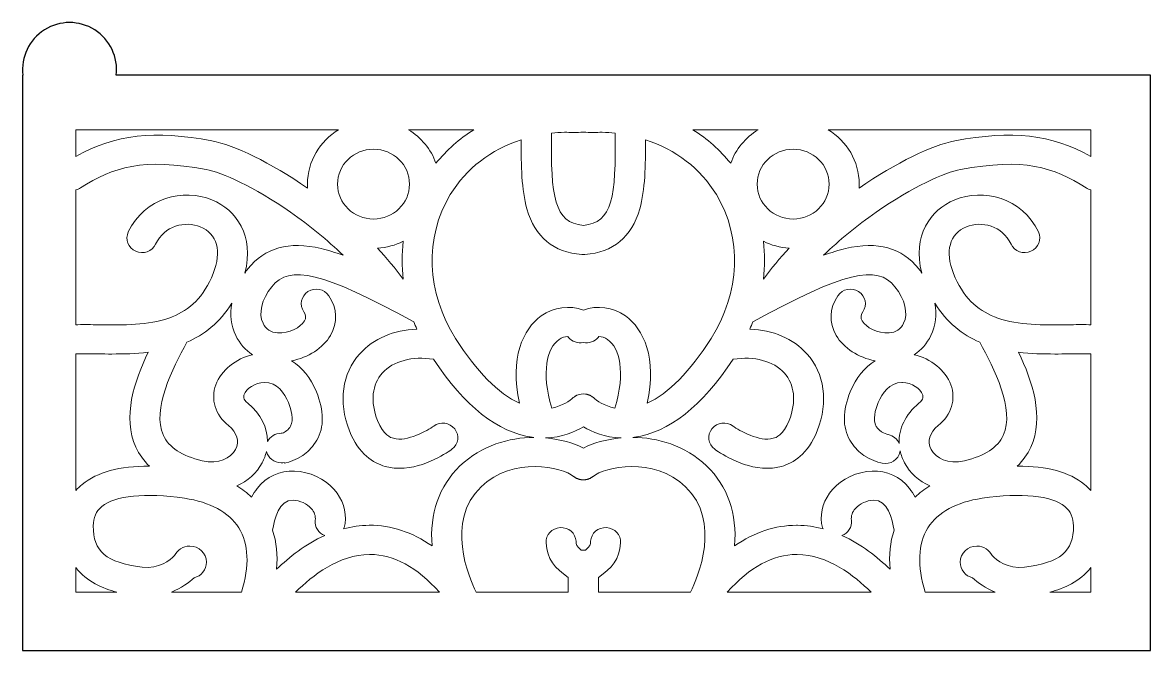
# Model space of a CAD drawing. Header units: millimetres. Extents: x 6889 to 10209, y 7111 to 8493.
# Drawn here: x 8997.3 to 9297.3, y 7816.5 to 7983.5 of the extents above; entities that cross this region are included whole.
import ezdxf

# ---------------------------------------------------------------- set-up
doc = ezdxf.new("R2010")
doc.units = ezdxf.units.MM
doc.layers.add('Layer 1', color=7, linetype='Continuous')

msp = doc.modelspace()

# ---------------------------------------------------------------- linework, layer by layer
at = {"color": 3}
msp.add_lwpolyline([(9297.34, 7816.49), (9297.34, 7969.49), (9022.25, 7969.49, 1.128152), (8997.43, 7969.49), (8997.34, 7969.49), (8997.34, 7816.49)], format="xyb", close=True, dxfattribs=at)
at = {"layer": 'Layer 1', "lineweight": 0}
for points, knots in [([(9011.5, 7954.99), (9011.5, 7954.99), (9081.4, 7954.99), (9081.4, 7954.99), (9076.43, 7951.98), (9073.11, 7946.62), (9073.11, 7940.52), (9073.11, 7940.15), (9073.12, 7939.79), (9073.15, 7939.42), (9063.32, 7946.27), (9053.67, 7950.92), (9047.68, 7952.03), (9032.3, 7954.9), (9022.09, 7953.8), (9011.5, 7947.88), (9011.5, 7947.88), (9011.5, 7954.99), (9011.5, 7954.99)], [0, 0, 0, 0, 1, 1, 1, 2, 2, 2, 3, 3, 3, 4, 4, 4, 5, 5, 5, 6, 6, 6, 6]), ([(9117.33, 7954.99), (9113.51, 7952.58), (9110.14, 7949.59), (9107.3, 7946.06), (9105.98, 7949.79), (9103.36, 7952.94), (9099.96, 7954.99), (9099.96, 7954.99), (9117.33, 7954.99), (9117.33, 7954.99)], [0, 0, 0, 0, 1, 1, 1, 2, 2, 2, 3, 3, 3, 3]), ([(9138.02, 7954.04), (9139.15, 7954.17), (9140.31, 7954.27), (9141.48, 7954.32), (9142.27, 7954.29), (9143.08, 7954.27), (9143.89, 7954.27), (9144.75, 7954.27), (9145.62, 7954.29), (9146.5, 7954.33), (9147.37, 7954.29), (9148.24, 7954.27), (9149.1, 7954.27), (9149.91, 7954.27), (9150.71, 7954.29), (9151.51, 7954.32), (9152.69, 7954.27), (9153.84, 7954.17), (9154.97, 7954.04), (9155.17, 7937.26), (9154.28, 7930.22), (9146.5, 7929.54), (9138.72, 7930.22), (9137.83, 7937.26), (9138.02, 7954.04)], [0, 0, 0, 0, 1, 1, 1, 2, 2, 2, 3, 3, 3, 4, 4, 4, 5, 5, 5, 6, 6, 6, 7, 7, 7, 8, 8, 8, 8]), ([(9193.03, 7954.99), (9189.64, 7952.94), (9187.01, 7949.79), (9185.69, 7946.06), (9182.85, 7949.59), (9179.48, 7952.58), (9175.65, 7954.99), (9175.65, 7954.99), (9193.03, 7954.99), (9193.03, 7954.99)], [0, 0, 0, 0, 1, 1, 1, 2, 2, 2, 3, 3, 3, 3]), ([(9281.5, 7947.88), (9270.9, 7953.8), (9260.69, 7954.9), (9245.31, 7952.03), (9239.32, 7950.92), (9229.67, 7946.27), (9219.84, 7939.42), (9219.87, 7939.79), (9219.88, 7940.15), (9219.88, 7940.52), (9219.88, 7946.62), (9216.57, 7951.98), (9211.59, 7954.99), (9211.59, 7954.99), (9281.5, 7954.99), (9281.5, 7954.99), (9281.5, 7954.99), (9281.5, 7947.88), (9281.5, 7947.88)], [0, 0, 0, 0, 1, 1, 1, 2, 2, 2, 3, 3, 3, 4, 4, 4, 5, 5, 5, 6, 6, 6, 6]), ([(9131.49, 7933.94), (9133.64, 7926.41), (9138.55, 7922.33), (9146.1, 7921.79), (9146.1, 7921.78), (9146.11, 7921.78), (9146.12, 7921.78), (9146.16, 7921.78), (9146.19, 7921.78), (9146.22, 7921.78), (9146.31, 7921.77), (9146.39, 7921.77), (9146.47, 7921.77), (9146.47, 7921.77), (9146.49, 7921.77), (9146.49, 7921.77), (9146.49, 7921.77), (9146.49, 7921.77), (9146.5, 7921.77), (9146.5, 7921.77), (9146.5, 7921.77), (9146.5, 7921.77), (9146.5, 7921.77), (9146.52, 7921.77), (9146.52, 7921.77), (9146.6, 7921.77), (9146.68, 7921.77), (9146.77, 7921.78), (9146.8, 7921.78), (9146.84, 7921.78), (9146.87, 7921.78), (9146.88, 7921.78), (9146.89, 7921.78), (9146.9, 7921.79), (9154.45, 7922.33), (9159.36, 7926.41), (9161.5, 7933.94), (9162.95, 7939.03), (9163.07, 7945.43), (9163, 7952.3), (9171.08, 7949.69), (9177.64, 7944.71), (9181.88, 7937.73), (9188.79, 7926.35), (9188.25, 7911.68), (9180.48, 7899.46), (9174.87, 7890.65), (9169.07, 7884.79), (9163.47, 7882.23), (9166.17, 7894.25), (9162.55, 7902), (9157.67, 7905.44), (9154.28, 7907.84), (9150.17, 7908.36), (9146.5, 7907.03), (9142.82, 7908.36), (9138.72, 7907.84), (9135.32, 7905.44), (9130.44, 7902), (9126.82, 7894.25), (9129.52, 7882.23), (9123.92, 7884.79), (9118.12, 7890.65), (9112.51, 7899.46), (9104.74, 7911.68), (9104.21, 7926.35), (9111.11, 7937.73), (9115.35, 7944.71), (9121.91, 7949.7), (9129.99, 7952.3), (9129.92, 7945.43), (9130.04, 7939.04), (9131.49, 7933.94)], [0, 0, 0, 0, 1, 1, 1, 2, 2, 2, 3, 3, 3, 4, 4, 4, 5, 5, 5, 6, 6, 6, 7, 7, 7, 8, 8, 8, 9, 9, 9, 10, 10, 10, 11, 11, 11, 12, 12, 12, 13, 13, 13, 14, 14, 14, 15, 15, 15, 16, 16, 16, 17, 17, 17, 18, 18, 18, 19, 19, 19, 20, 20, 20, 21, 21, 21, 22, 22, 22, 23, 23, 23, 24, 24, 24, 24]), ([(9011.5, 7938.99), (9011.93, 7939.08), (9012.36, 7939.26), (9012.76, 7939.52), (9021.48, 7945.11), (9029.38, 7947.54), (9046.17, 7944.41), (9050.33, 7943.64), (9058.89, 7939.82), (9068.63, 7933.03), (9073.74, 7929.47), (9078.45, 7925.6), (9082.58, 7921.59), (9080.52, 7922.34), (9078.56, 7922.95), (9076.73, 7923.38), (9068.16, 7925.4), (9061.8, 7923.62), (9057.28, 7917.95), (9056.99, 7917.59), (9056.72, 7917.23), (9056.46, 7916.87), (9059.08, 7926.75), (9054.2, 7933.68), (9047.69, 7936.32), (9040.18, 7939.37), (9029.81, 7937.01), (9025.47, 7927.79), (9024.55, 7925.84), (9025.43, 7923.54), (9027.44, 7922.65), (9029.45, 7921.76), (9031.83, 7922.61), (9032.74, 7924.56), (9035.07, 7929.51), (9040.6, 7930.78), (9044.6, 7929.16), (9049.09, 7927.34), (9050.38, 7922.69), (9048.03, 7916.74), (9045.57, 7910.48), (9041.76, 7907.06), (9037.14, 7905.21), (9036.83, 7905.14), (9036.54, 7905.03), (9036.26, 7904.89), (9030.78, 7902.96), (9024.27, 7903.04), (9017.56, 7903.11), (9015.65, 7903.14), (9013.85, 7903.16), (9012.06, 7903.13), (9011.87, 7903.13), (9011.68, 7903.11), (9011.5, 7903.08), (9011.5, 7903.08), (9011.5, 7938.99), (9011.5, 7938.99)], [0, 0, 0, 0, 1, 1, 1, 2, 2, 2, 3, 3, 3, 4, 4, 4, 5, 5, 5, 6, 6, 6, 7, 7, 7, 8, 8, 8, 9, 9, 9, 10, 10, 10, 11, 11, 11, 12, 12, 12, 13, 13, 13, 14, 14, 14, 15, 15, 15, 16, 16, 16, 17, 17, 17, 18, 18, 18, 19, 19, 19, 19]), ([(9090.68, 7949.81), (9095.97, 7949.81), (9100.26, 7945.65), (9100.26, 7940.52), (9100.26, 7935.4), (9095.97, 7931.23), (9090.68, 7931.23), (9085.4, 7931.23), (9081.11, 7935.4), (9081.11, 7940.52), (9081.11, 7945.65), (9085.4, 7949.81), (9090.68, 7949.81)], [0, 0, 0, 0, 1, 1, 1, 2, 2, 2, 3, 3, 3, 4, 4, 4, 4]), ([(9202.31, 7949.81), (9207.59, 7949.81), (9211.88, 7945.65), (9211.88, 7940.52), (9211.88, 7935.4), (9207.59, 7931.23), (9202.31, 7931.23), (9197.03, 7931.23), (9192.73, 7935.4), (9192.73, 7940.52), (9192.73, 7945.65), (9197.03, 7949.81), (9202.31, 7949.81)], [0, 0, 0, 0, 1, 1, 1, 2, 2, 2, 3, 3, 3, 4, 4, 4, 4]), ([(9281.5, 7903.08), (9281.31, 7903.11), (9281.12, 7903.13), (9280.93, 7903.13), (9279.15, 7903.16), (9277.34, 7903.14), (9275.43, 7903.11), (9268.72, 7903.04), (9262.21, 7902.96), (9256.73, 7904.89), (9256.45, 7905.03), (9256.16, 7905.14), (9255.86, 7905.21), (9251.23, 7907.06), (9247.42, 7910.48), (9244.96, 7916.74), (9242.62, 7922.69), (9243.9, 7927.34), (9248.39, 7929.16), (9252.39, 7930.78), (9257.92, 7929.51), (9260.25, 7924.56), (9261.16, 7922.61), (9263.54, 7921.76), (9265.55, 7922.65), (9267.56, 7923.54), (9268.44, 7925.84), (9267.53, 7927.79), (9263.18, 7937.01), (9252.81, 7939.37), (9245.3, 7936.32), (9238.79, 7933.68), (9233.91, 7926.75), (9236.53, 7916.87), (9236.27, 7917.23), (9236, 7917.59), (9235.72, 7917.95), (9231.2, 7923.62), (9224.84, 7925.4), (9216.26, 7923.38), (9214.43, 7922.95), (9212.47, 7922.34), (9210.41, 7921.59), (9214.54, 7925.6), (9219.25, 7929.47), (9224.36, 7933.03), (9234.1, 7939.82), (9242.66, 7943.64), (9246.82, 7944.41), (9263.61, 7947.54), (9271.51, 7945.11), (9280.23, 7939.52), (9280.63, 7939.26), (9281.06, 7939.08), (9281.5, 7938.99), (9281.5, 7938.99), (9281.5, 7903.08), (9281.5, 7903.08)], [0, 0, 0, 0, 1, 1, 1, 2, 2, 2, 3, 3, 3, 4, 4, 4, 5, 5, 5, 6, 6, 6, 7, 7, 7, 8, 8, 8, 9, 9, 9, 10, 10, 10, 11, 11, 11, 12, 12, 12, 13, 13, 13, 14, 14, 14, 15, 15, 15, 16, 16, 16, 17, 17, 17, 18, 18, 18, 19, 19, 19, 19]), ([(9098.58, 7915.24), (9096.53, 7918.08), (9094.22, 7920.85), (9091.73, 7923.51), (9094.19, 7923.64), (9096.51, 7924.28), (9098.59, 7925.3), (9098.2, 7921.98), (9098.19, 7918.61), (9098.58, 7915.24)], [0, 0, 0, 0, 1, 1, 1, 2, 2, 2, 3, 3, 3, 3]), ([(9194.4, 7925.3), (9196.48, 7924.28), (9198.8, 7923.64), (9201.26, 7923.51), (9198.77, 7920.85), (9196.46, 7918.08), (9194.42, 7915.24), (9194.8, 7918.61), (9194.8, 7921.98), (9194.4, 7925.3)], [0, 0, 0, 0, 1, 1, 1, 2, 2, 2, 3, 3, 3, 3]), ([(9106.26, 7844.27), (9100.95, 7847.97), (9095.36, 7849.82), (9089.56, 7849.78), (9087.17, 7849.76), (9084.87, 7849.42), (9082.69, 7848.84), (9082.93, 7849.27), (9083.09, 7849.74), (9083.15, 7850.25), (9083.52, 7853.51), (9082.48, 7856.72), (9080.21, 7859.29), (9077.65, 7862.19), (9073.71, 7864.03), (9069.67, 7864.2), (9065.75, 7864.37), (9062.24, 7862.73), (9059.77, 7859.6), (9059.22, 7858.89), (9058.72, 7858.11), (9058.27, 7857.27), (9057.09, 7858.38), (9055.78, 7859.38), (9054.33, 7860.26), (9057.21, 7861.54), (9059.6, 7863.64), (9061.07, 7866.41), (9061.59, 7867.39), (9061.97, 7868.4), (9062.2, 7869.42), (9062.62, 7867.69), (9064.23, 7866.39), (9066.15, 7866.39), (9066.42, 7866.39), (9066.68, 7866.42), (9066.94, 7866.47), (9066.94, 7866.47), (9066.97, 7866.28), (9066.97, 7866.28), (9067.57, 7866.39), (9072.9, 7867.54), (9075.61, 7872.38), (9077.6, 7875.93), (9077.55, 7880.27), (9075.49, 7885.28), (9073.96, 7888.99), (9071.69, 7891.79), (9068.9, 7893.52), (9073.3, 7894.38), (9077.25, 7896.88), (9079.24, 7900.27), (9081.23, 7903.68), (9081.07, 7907.53), (9078.8, 7910.84), (9077.58, 7912.63), (9075.1, 7913.11), (9073.26, 7911.93), (9071.42, 7910.74), (9070.92, 7908.33), (9072.14, 7906.55), (9072.74, 7905.68), (9072.78, 7904.95), (9072.29, 7904.11), (9071.31, 7902.43), (9068.35, 7900.79), (9065.12, 7900.95), (9063.41, 7901.03), (9062.06, 7901.94), (9061.31, 7903.5), (9060.04, 7906.18), (9060.9, 7909.8), (9063.61, 7913.2), (9068.42, 7919.25), (9076.97, 7917.18), (9101.39, 7903.89), (9101.65, 7903.24), (9101.92, 7902.59), (9102.21, 7901.94), (9096.08, 7901.7), (9090.68, 7899.44), (9087.03, 7895.39), (9082.29, 7890.14), (9081.29, 7882.68), (9084.27, 7874.92), (9086.7, 7868.6), (9090.77, 7866.28), (9093.76, 7865.44), (9095.04, 7865.09), (9096.33, 7864.93), (9097.6, 7864.93), (9104.48, 7864.93), (9110.74, 7869.4), (9111.54, 7870), (9113.29, 7871.3), (9113.63, 7873.72), (9112.29, 7875.43), (9110.96, 7877.13), (9108.45, 7877.46), (9106.69, 7876.17), (9105.08, 7874.99), (9099.66, 7871.86), (9095.96, 7872.91), (9095.3, 7873.09), (9093.3, 7873.66), (9091.77, 7877.63), (9089.81, 7882.71), (9090.27, 7887.2), (9093.05, 7890.28), (9095.96, 7893.49), (9100.96, 7894.81), (9106.65, 7893.93), (9114.92, 7881.42), (9123.75, 7874.45), (9132.91, 7873.19), (9133.06, 7873.17), (9133.2, 7873.16), (9133.35, 7873.14), (9126.76, 7873.11), (9119.48, 7871.1), (9113.69, 7865.55), (9108.1, 7860.19), (9105.55, 7852.86), (9106.26, 7844.27)], [0, 0, 0, 0, 1, 1, 1, 2, 2, 2, 3, 3, 3, 4, 4, 4, 5, 5, 5, 6, 6, 6, 7, 7, 7, 8, 8, 8, 9, 9, 9, 10, 10, 10, 11, 11, 11, 12, 12, 12, 13, 13, 13, 14, 14, 14, 15, 15, 15, 16, 16, 16, 17, 17, 17, 18, 18, 18, 19, 19, 19, 20, 20, 20, 21, 21, 21, 22, 22, 22, 23, 23, 23, 24, 24, 24, 25, 25, 25, 26, 26, 26, 27, 27, 27, 28, 28, 28, 29, 29, 29, 30, 30, 30, 31, 31, 31, 32, 32, 32, 33, 33, 33, 34, 34, 34, 35, 35, 35, 36, 36, 36, 37, 37, 37, 38, 38, 38, 39, 39, 39, 40, 40, 40, 41, 41, 41, 41]), ([(9233.22, 7859.6), (9230.75, 7862.73), (9227.24, 7864.37), (9223.32, 7864.2), (9219.28, 7864.03), (9215.34, 7862.19), (9212.78, 7859.3), (9210.52, 7856.72), (9209.47, 7853.51), (9209.85, 7850.25), (9209.91, 7849.74), (9210.06, 7849.27), (9210.3, 7848.84), (9208.12, 7849.42), (9205.82, 7849.76), (9203.44, 7849.78), (9203.44, 7849.78), (9203.23, 7849.78), (9203.23, 7849.78), (9197.5, 7849.78), (9191.98, 7847.93), (9186.73, 7844.27), (9187.44, 7852.86), (9184.89, 7860.19), (9179.3, 7865.55), (9173.51, 7871.1), (9166.23, 7873.11), (9159.64, 7873.14), (9159.79, 7873.16), (9159.93, 7873.17), (9160.08, 7873.19), (9169.24, 7874.45), (9178.07, 7881.42), (9186.34, 7893.93), (9192.03, 7894.81), (9197.04, 7893.49), (9199.94, 7890.28), (9202.72, 7887.2), (9203.18, 7882.71), (9201.23, 7877.63), (9199.7, 7873.66), (9197.69, 7873.09), (9197.03, 7872.91), (9193.34, 7871.86), (9187.91, 7874.99), (9186.31, 7876.17), (9184.56, 7877.47), (9182.05, 7877.14), (9180.7, 7875.44), (9179.36, 7873.74), (9179.7, 7871.3), (9181.45, 7870), (9182.26, 7869.4), (9188.51, 7864.93), (9195.39, 7864.93), (9196.66, 7864.93), (9197.95, 7865.09), (9199.23, 7865.44), (9202.22, 7866.28), (9206.29, 7868.6), (9208.72, 7874.92), (9211.7, 7882.68), (9210.7, 7890.14), (9205.96, 7895.39), (9202.31, 7899.44), (9196.92, 7901.7), (9190.79, 7901.94), (9191.07, 7902.59), (9191.35, 7903.24), (9191.6, 7903.89), (9216.02, 7917.18), (9224.57, 7919.25), (9229.39, 7913.2), (9232.09, 7909.8), (9232.95, 7906.18), (9231.68, 7903.5), (9230.93, 7901.94), (9229.58, 7901.03), (9227.87, 7900.95), (9224.63, 7900.79), (9221.69, 7902.43), (9220.7, 7904.11), (9220.21, 7904.95), (9220.26, 7905.68), (9220.85, 7906.55), (9222.07, 7908.33), (9221.57, 7910.74), (9219.73, 7911.93), (9217.89, 7913.11), (9215.41, 7912.63), (9214.19, 7910.84), (9211.92, 7907.53), (9211.76, 7903.68), (9213.75, 7900.27), (9215.74, 7896.88), (9219.69, 7894.38), (9224.09, 7893.52), (9221.3, 7891.79), (9219.03, 7888.99), (9217.5, 7885.29), (9215.44, 7880.27), (9215.4, 7875.93), (9217.38, 7872.38), (9220.09, 7867.54), (9225.42, 7866.39), (9226.02, 7866.28), (9228.18, 7865.86), (9230.29, 7867.23), (9230.72, 7869.33), (9230.73, 7869.41), (9230.75, 7869.48), (9230.76, 7869.56), (9230.99, 7868.5), (9231.38, 7867.44), (9231.92, 7866.41), (9233.39, 7863.64), (9235.78, 7861.54), (9238.66, 7860.26), (9237.21, 7859.38), (9235.9, 7858.38), (9234.72, 7857.27), (9234.28, 7858.11), (9233.77, 7858.89), (9233.22, 7859.6)], [0, 0, 0, 0, 1, 1, 1, 2, 2, 2, 3, 3, 3, 4, 4, 4, 5, 5, 5, 6, 6, 6, 7, 7, 7, 8, 8, 8, 9, 9, 9, 10, 10, 10, 11, 11, 11, 12, 12, 12, 13, 13, 13, 14, 14, 14, 15, 15, 15, 16, 16, 16, 17, 17, 17, 18, 18, 18, 19, 19, 19, 20, 20, 20, 21, 21, 21, 22, 22, 22, 23, 23, 23, 24, 24, 24, 25, 25, 25, 26, 26, 26, 27, 27, 27, 28, 28, 28, 29, 29, 29, 30, 30, 30, 31, 31, 31, 32, 32, 32, 33, 33, 33, 34, 34, 34, 35, 35, 35, 36, 36, 36, 37, 37, 37, 38, 38, 38, 39, 39, 39, 40, 40, 40, 41, 41, 41, 41]), ([(9052.1, 7876.29), (9054.41, 7874.4), (9055.09, 7872.09), (9053.96, 7869.96), (9052.74, 7867.67), (9049.54, 7865.84), (9045.12, 7866.92), (9039.65, 7868.27), (9036.27, 7870.48), (9034.79, 7873.69), (9031.62, 7880.6), (9037.31, 7891.54), (9041.02, 7898.44), (9045.62, 7900.42), (9049.8, 7903.63), (9052.97, 7908.83), (9052.45, 7905.83), (9052.79, 7902.89), (9054.05, 7900.25), (9055.07, 7898.1), (9056.62, 7896.36), (9058.52, 7895.15), (9054.06, 7894.12), (9050.18, 7891.05), (9048.75, 7887.15), (9047.32, 7883.24), (9048.57, 7879.19), (9052.1, 7876.29)], [0, 0, 0, 0, 1, 1, 1, 2, 2, 2, 3, 3, 3, 4, 4, 4, 5, 5, 5, 6, 6, 6, 7, 7, 7, 8, 8, 8, 9, 9, 9, 9]), ([(9240.02, 7908.83), (9243.19, 7903.63), (9247.37, 7900.42), (9251.97, 7898.44), (9255.69, 7891.54), (9261.38, 7880.6), (9258.2, 7873.69), (9256.72, 7870.48), (9253.34, 7868.27), (9247.87, 7866.92), (9243.45, 7865.84), (9240.25, 7867.67), (9239.03, 7869.96), (9237.91, 7872.09), (9238.58, 7874.4), (9240.89, 7876.29), (9244.42, 7879.19), (9245.67, 7883.24), (9244.24, 7887.15), (9242.81, 7891.05), (9238.94, 7894.12), (9234.47, 7895.15), (9236.37, 7896.36), (9237.92, 7898.1), (9238.95, 7900.25), (9240.2, 7902.89), (9240.54, 7905.83), (9240.02, 7908.83)], [0, 0, 0, 0, 1, 1, 1, 2, 2, 2, 3, 3, 3, 4, 4, 4, 5, 5, 5, 6, 6, 6, 7, 7, 7, 8, 8, 8, 9, 9, 9, 9]), ([(9140.03, 7899.17), (9140.78, 7899.7), (9141.58, 7899.97), (9142.38, 7899.99), (9142.42, 7899.93), (9142.46, 7899.87), (9142.5, 7899.81), (9143.48, 7898.59), (9145.04, 7898.09), (9146.5, 7898.39), (9147.95, 7898.1), (9149.51, 7898.59), (9150.49, 7899.81), (9150.53, 7899.87), (9150.57, 7899.93), (9150.61, 7899.99), (9151.41, 7899.97), (9152.21, 7899.7), (9152.96, 7899.17), (9156.14, 7896.92), (9157.79, 7890.51), (9154.88, 7880.97), (9152.01, 7881.51), (9150.05, 7882.95), (9149.19, 7883.72), (9149.18, 7883.72), (9149.18, 7883.72), (9149.18, 7883.72), (9149.1, 7883.79), (9149.03, 7883.84), (9148.95, 7883.9), (9148.92, 7883.92), (9148.9, 7883.95), (9148.86, 7883.97), (9148.78, 7884.03), (9148.69, 7884.09), (9148.6, 7884.14), (9148.58, 7884.16), (9148.55, 7884.17), (9148.53, 7884.18), (9148.44, 7884.23), (9148.36, 7884.28), (9148.27, 7884.32), (9148.24, 7884.33), (9148.21, 7884.35), (9148.18, 7884.36), (9148.1, 7884.4), (9148.02, 7884.43), (9147.94, 7884.46), (9147.9, 7884.47), (9147.86, 7884.49), (9147.82, 7884.51), (9147.75, 7884.53), (9147.68, 7884.55), (9147.6, 7884.57), (9147.55, 7884.58), (9147.5, 7884.6), (9147.45, 7884.61), (9147.35, 7884.64), (9147.26, 7884.65), (9147.17, 7884.66), (9147.14, 7884.67), (9147.1, 7884.68), (9147.07, 7884.69), (9146.32, 7884.79), (9145.55, 7884.69), (9144.84, 7884.38), (9144.83, 7884.37), (9144.83, 7884.37), (9144.81, 7884.36), (9144.75, 7884.34), (9144.68, 7884.3), (9144.62, 7884.27), (9144.56, 7884.24), (9144.51, 7884.22), (9144.46, 7884.19), (9144.42, 7884.16), (9144.38, 7884.13), (9144.34, 7884.11), (9144.27, 7884.06), (9144.2, 7884.02), (9144.13, 7883.97), (9144.09, 7883.94), (9144.06, 7883.91), (9144.02, 7883.88), (9143.95, 7883.83), (9143.88, 7883.78), (9143.82, 7883.72), (9143.81, 7883.72), (9143.81, 7883.72), (9143.81, 7883.72), (9142.94, 7882.95), (9140.98, 7881.51), (9138.11, 7880.97), (9135.2, 7890.51), (9136.85, 7896.92), (9140.03, 7899.17)], [0, 0, 0, 0, 1, 1, 1, 2, 2, 2, 3, 3, 3, 4, 4, 4, 5, 5, 5, 6, 6, 6, 7, 7, 7, 8, 8, 8, 9, 9, 9, 10, 10, 10, 11, 11, 11, 12, 12, 12, 13, 13, 13, 14, 14, 14, 15, 15, 15, 16, 16, 16, 17, 17, 17, 18, 18, 18, 19, 19, 19, 20, 20, 20, 21, 21, 21, 22, 22, 22, 23, 23, 23, 24, 24, 24, 25, 25, 25, 26, 26, 26, 27, 27, 27, 28, 28, 28, 29, 29, 29, 30, 30, 30, 31, 31, 31, 32, 32, 32, 32]), ([(9011.5, 7895.42), (9011.73, 7895.38), (9011.97, 7895.36), (9012.21, 7895.37), (9013.87, 7895.4), (9015.62, 7895.37), (9017.47, 7895.35), (9018.64, 7895.34), (9019.85, 7895.33), (9021.09, 7895.33), (9024.19, 7895.33), (9027.46, 7895.41), (9030.74, 7895.81), (9027.05, 7888.09), (9023.83, 7878.47), (9027.49, 7870.52), (9028.36, 7868.64), (9029.56, 7866.97), (9031.08, 7865.5), (9023.16, 7865.55), (9017.17, 7863.93), (9013.2, 7860.65), (9012.58, 7860.14), (9012.01, 7859.58), (9011.5, 7858.99), (9011.5, 7858.99), (9011.5, 7895.42), (9011.5, 7895.42)], [0, 0, 0, 0, 1, 1, 1, 2, 2, 2, 3, 3, 3, 4, 4, 4, 5, 5, 5, 6, 6, 6, 7, 7, 7, 8, 8, 8, 9, 9, 9, 9]), ([(9281.5, 7858.99), (9280.98, 7859.58), (9280.41, 7860.13), (9279.79, 7860.65), (9275.82, 7863.93), (9269.83, 7865.55), (9261.92, 7865.5), (9263.43, 7866.97), (9264.64, 7868.64), (9265.5, 7870.52), (9269.16, 7878.47), (9265.94, 7888.09), (9262.26, 7895.81), (9265.53, 7895.41), (9268.8, 7895.33), (9271.9, 7895.33), (9273.14, 7895.33), (9274.35, 7895.34), (9275.53, 7895.35), (9277.37, 7895.37), (9279.12, 7895.4), (9280.79, 7895.37), (9280.79, 7895.37), (9280.86, 7895.37), (9280.86, 7895.37), (9281.08, 7895.37), (9281.29, 7895.39), (9281.5, 7895.42), (9281.5, 7895.42), (9281.5, 7858.99), (9281.5, 7858.99)], [0, 0, 0, 0, 1, 1, 1, 2, 2, 2, 3, 3, 3, 4, 4, 4, 5, 5, 5, 6, 6, 6, 7, 7, 7, 8, 8, 8, 9, 9, 9, 10, 10, 10, 10]), ([(9056.29, 7884.55), (9056.85, 7886.06), (9059.13, 7887.71), (9061.64, 7887.75), (9065.09, 7887.82), (9067.04, 7884.88), (9068.06, 7882.4), (9068.84, 7880.52), (9069.56, 7877.9), (9068.6, 7876.12), (9068.08, 7875.17), (9067.16, 7874.59), (9066.43, 7874.26), (9066.34, 7874.26), (9066.24, 7874.27), (9066.15, 7874.27), (9064.54, 7874.27), (9063.15, 7873.36), (9062.5, 7872.05), (9062.49, 7875.76), (9060.68, 7879.42), (9057.27, 7882.22), (9055.86, 7883.37), (9056.15, 7884.17), (9056.29, 7884.55)], [0, 0, 0, 0, 1, 1, 1, 2, 2, 2, 3, 3, 3, 4, 4, 4, 5, 5, 5, 6, 6, 6, 7, 7, 7, 8, 8, 8, 8]), ([(9236.7, 7884.55), (9236.84, 7884.17), (9237.13, 7883.37), (9235.73, 7882.22), (9232.16, 7879.29), (9230.34, 7875.42), (9230.5, 7871.53), (9230.01, 7872.71), (9228.95, 7873.63), (9227.57, 7873.89), (9227.55, 7873.89), (9225.34, 7874.44), (9224.42, 7876.08), (9223.42, 7877.86), (9224.15, 7880.5), (9224.93, 7882.4), (9225.94, 7884.85), (9227.86, 7887.75), (9231.24, 7887.75), (9231.24, 7887.75), (9231.35, 7887.75), (9231.35, 7887.75), (9233.87, 7887.71), (9236.15, 7886.06), (9236.7, 7884.55)], [0, 0, 0, 0, 1, 1, 1, 2, 2, 2, 3, 3, 3, 4, 4, 4, 5, 5, 5, 6, 6, 6, 7, 7, 7, 8, 8, 8, 8]), ([(9146.5, 7876), (9148.81, 7874.58), (9152.21, 7873.14), (9156.52, 7873.01), (9152.61, 7872.66), (9149.09, 7871.64), (9146.5, 7870.33), (9143.9, 7871.64), (9140.38, 7872.66), (9136.47, 7873.01), (9140.78, 7873.14), (9144.18, 7874.58), (9146.5, 7876)], [0, 0, 0, 0, 1, 1, 1, 2, 2, 2, 3, 3, 3, 4, 4, 4, 4]), ([(9175, 7831.99), (9175, 7831.99), (9150.49, 7831.99), (9150.49, 7831.99), (9150.49, 7831.99), (9150.49, 7835.89), (9150.49, 7835.89), (9154.03, 7838.44), (9156.17, 7840.71), (9156.42, 7845.09), (9156.54, 7847.23), (9154.85, 7849.06), (9152.65, 7849.17), (9150.45, 7849.29), (9148.55, 7847.66), (9148.43, 7845.52), (9148.38, 7844.68), (9148.35, 7844.23), (9147.05, 7843.14), (9146.87, 7843.17), (9146.69, 7843.18), (9146.5, 7843.18), (9146.3, 7843.18), (9146.12, 7843.17), (9145.94, 7843.14), (9144.64, 7844.23), (9144.61, 7844.68), (9144.56, 7845.52), (9144.44, 7847.66), (9142.55, 7849.28), (9140.35, 7849.17), (9138.14, 7849.06), (9136.45, 7847.23), (9136.57, 7845.09), (9136.82, 7840.71), (9138.96, 7838.44), (9142.5, 7835.89), (9142.5, 7835.89), (9142.5, 7831.99), (9142.5, 7831.99), (9142.5, 7831.99), (9117.99, 7831.99), (9117.99, 7831.99), (9116.04, 7835.94), (9109.69, 7850.8), (9119.32, 7860.03), (9127.78, 7868.14), (9140.9, 7865.24), (9143.91, 7862.77), (9143.93, 7862.76), (9143.94, 7862.75), (9143.96, 7862.74), (9144.02, 7862.69), (9144.09, 7862.64), (9144.16, 7862.59), (9144.2, 7862.56), (9144.24, 7862.53), (9144.28, 7862.5), (9144.35, 7862.46), (9144.42, 7862.42), (9144.48, 7862.38), (9144.53, 7862.35), (9144.58, 7862.33), (9144.63, 7862.3), (9144.69, 7862.27), (9144.75, 7862.24), (9144.82, 7862.21), (9144.88, 7862.19), (9144.93, 7862.16), (9144.99, 7862.14), (9145.05, 7862.11), (9145.11, 7862.1), (9145.17, 7862.08), (9145.23, 7862.05), (9145.3, 7862.03), (9145.36, 7862.01), (9145.42, 7862), (9145.47, 7861.98), (9145.53, 7861.97), (9145.6, 7861.95), (9145.67, 7861.94), (9145.74, 7861.92), (9145.8, 7861.91), (9145.86, 7861.91), (9145.91, 7861.9), (9145.98, 7861.89), (9146.05, 7861.88), (9146.12, 7861.87), (9146.18, 7861.87), (9146.24, 7861.86), (9146.3, 7861.86), (9146.37, 7861.86), (9146.43, 7861.85), (9146.49, 7861.85), (9146.56, 7861.85), (9146.63, 7861.86), (9146.7, 7861.86), (9146.76, 7861.86), (9146.82, 7861.87), (9146.87, 7861.87), (9146.95, 7861.88), (9147.02, 7861.89), (9147.09, 7861.9), (9147.14, 7861.91), (9147.2, 7861.91), (9147.25, 7861.92), (9147.32, 7861.94), (9147.4, 7861.96), (9147.47, 7861.97), (9147.52, 7861.98), (9147.57, 7862), (9147.63, 7862.01), (9147.69, 7862.03), (9147.76, 7862.05), (9147.83, 7862.08), (9147.89, 7862.1), (9147.94, 7862.11), (9148, 7862.14), (9148.06, 7862.16), (9148.12, 7862.19), (9148.18, 7862.21), (9148.24, 7862.24), (9148.3, 7862.27), (9148.36, 7862.3), (9148.41, 7862.33), (9148.46, 7862.35), (9148.51, 7862.39), (9148.58, 7862.42), (9148.64, 7862.46), (9148.71, 7862.5), (9148.75, 7862.53), (9148.79, 7862.56), (9148.84, 7862.59), (9148.9, 7862.64), (9148.97, 7862.69), (9149.03, 7862.74), (9149.05, 7862.75), (9149.07, 7862.76), (9149.08, 7862.77), (9152.09, 7865.24), (9165.22, 7868.14), (9173.68, 7860.03), (9183.31, 7850.8), (9176.95, 7835.94), (9175, 7831.99)], [0, 0, 0, 0, 1, 1, 1, 2, 2, 2, 3, 3, 3, 4, 4, 4, 5, 5, 5, 6, 6, 6, 7, 7, 7, 8, 8, 8, 9, 9, 9, 10, 10, 10, 11, 11, 11, 12, 12, 12, 13, 13, 13, 14, 14, 14, 15, 15, 15, 16, 16, 16, 17, 17, 17, 18, 18, 18, 19, 19, 19, 20, 20, 20, 21, 21, 21, 22, 22, 22, 23, 23, 23, 24, 24, 24, 25, 25, 25, 26, 26, 26, 27, 27, 27, 28, 28, 28, 29, 29, 29, 30, 30, 30, 31, 31, 31, 32, 32, 32, 33, 33, 33, 34, 34, 34, 35, 35, 35, 36, 36, 36, 37, 37, 37, 38, 38, 38, 39, 39, 39, 40, 40, 40, 41, 41, 41, 42, 42, 42, 43, 43, 43, 44, 44, 44, 45, 45, 45, 46, 46, 46, 47, 47, 47, 48, 48, 48, 48]), ([(9055.54, 7831.99), (9055.54, 7831.99), (9036.91, 7831.99), (9036.91, 7831.99), (9039.59, 7833.03), (9041.62, 7834.56), (9042.96, 7835.79), (9044.85, 7836.28), (9046.25, 7837.95), (9046.25, 7839.95), (9046.25, 7842.32), (9044.26, 7844.25), (9041.81, 7844.25), (9040.02, 7844.25), (9038.48, 7843.21), (9037.78, 7841.73), (9036.6, 7840.52), (9033.62, 7838.09), (9029.14, 7838.66), (9019.6, 7839.86), (9016.07, 7842.82), (9016.14, 7849.59), (9016.16, 7851.85), (9016.87, 7853.49), (9018.39, 7854.74), (9021.96, 7857.69), (9029.97, 7858.5), (9040.38, 7856.96), (9047.23, 7855.95), (9052.22, 7853.24), (9054.82, 7849.12), (9057.51, 7844.85), (9057.76, 7838.94), (9055.54, 7831.99)], [0, 0, 0, 0, 1, 1, 1, 2, 2, 2, 3, 3, 3, 4, 4, 4, 5, 5, 5, 6, 6, 6, 7, 7, 7, 8, 8, 8, 9, 9, 9, 10, 10, 10, 11, 11, 11, 11]), ([(9255.21, 7841.73), (9254.51, 7843.21), (9252.97, 7844.25), (9251.18, 7844.25), (9248.73, 7844.25), (9246.74, 7842.32), (9246.74, 7839.95), (9246.74, 7837.95), (9248.14, 7836.28), (9250.03, 7835.79), (9251.37, 7834.55), (9253.4, 7833.03), (9256.08, 7831.99), (9256.08, 7831.99), (9237.45, 7831.99), (9237.45, 7831.99), (9235.24, 7838.94), (9235.48, 7844.85), (9238.17, 7849.12), (9240.77, 7853.24), (9245.76, 7855.95), (9252.61, 7856.96), (9263.02, 7858.5), (9271.04, 7857.69), (9274.6, 7854.74), (9276.12, 7853.49), (9276.84, 7851.85), (9276.86, 7849.59), (9276.92, 7842.82), (9273.4, 7839.86), (9263.85, 7838.66), (9259.38, 7838.09), (9256.39, 7840.52), (9255.21, 7841.73)], [0, 0, 0, 0, 1, 1, 1, 2, 2, 2, 3, 3, 3, 4, 4, 4, 5, 5, 5, 6, 6, 6, 7, 7, 7, 8, 8, 8, 9, 9, 9, 10, 10, 10, 11, 11, 11, 11]), ([(9063.85, 7848.46), (9064.27, 7851.43), (9065.55, 7856.59), (9069.32, 7856.45), (9071.16, 7856.37), (9073, 7855.52), (9074.13, 7854.25), (9074.96, 7853.3), (9075.32, 7852.24), (9075.19, 7851.11), (9074.99, 7849.32), (9076.07, 7847.69), (9077.72, 7847.07), (9072.58, 7844.75), (9068.23, 7841.3), (9064.92, 7838.1), (9065.25, 7841.84), (9064.89, 7845.32), (9063.85, 7848.46)], [0, 0, 0, 0, 1, 1, 1, 2, 2, 2, 3, 3, 3, 4, 4, 4, 5, 5, 5, 6, 6, 6, 6]), ([(9228.07, 7838.1), (9224.76, 7841.3), (9220.41, 7844.75), (9215.27, 7847.07), (9216.92, 7847.69), (9218, 7849.32), (9217.8, 7851.11), (9217.67, 7852.24), (9218.03, 7853.3), (9218.86, 7854.25), (9219.99, 7855.52), (9221.83, 7856.37), (9223.67, 7856.45), (9227.45, 7856.61), (9228.72, 7851.43), (9229.14, 7848.46), (9228.11, 7845.32), (9227.75, 7841.84), (9228.07, 7838.1)], [0, 0, 0, 0, 1, 1, 1, 2, 2, 2, 3, 3, 3, 4, 4, 4, 5, 5, 5, 6, 6, 6, 6]), ([(9069.97, 7831.99), (9074.4, 7836.43), (9081.54, 7841.96), (9089.62, 7842.02), (9089.62, 7842.02), (9089.75, 7842.02), (9089.75, 7842.02), (9096.06, 7842.02), (9102.25, 7838.65), (9108.2, 7831.99), (9108.2, 7831.99), (9069.97, 7831.99), (9069.97, 7831.99)], [0, 0, 0, 0, 1, 1, 1, 2, 2, 2, 3, 3, 3, 4, 4, 4, 4]), ([(9184.79, 7831.99), (9190.74, 7838.65), (9196.93, 7842.02), (9203.24, 7842.02), (9203.24, 7842.02), (9203.37, 7842.02), (9203.37, 7842.02), (9211.45, 7841.96), (9218.59, 7836.43), (9223.02, 7831.99), (9223.02, 7831.99), (9184.79, 7831.99), (9184.79, 7831.99)], [0, 0, 0, 0, 1, 1, 1, 2, 2, 2, 3, 3, 3, 4, 4, 4, 4]), ([(9011.5, 7831.99), (9011.5, 7831.99), (9011.5, 7838.55), (9011.5, 7838.55), (9014.4, 7834.8), (9018.71, 7832.96), (9022.4, 7831.99), (9022.4, 7831.99), (9011.5, 7831.99), (9011.5, 7831.99)], [0, 0, 0, 0, 1, 1, 1, 2, 2, 2, 3, 3, 3, 3]), ([(9281.5, 7831.99), (9281.5, 7831.99), (9270.59, 7831.99), (9270.59, 7831.99), (9274.28, 7832.96), (9278.59, 7834.8), (9281.5, 7838.55), (9281.5, 7838.55), (9281.5, 7831.99), (9281.5, 7831.99)], [0, 0, 0, 0, 1, 1, 1, 2, 2, 2, 3, 3, 3, 3])]:
    msp.add_open_spline(points, degree=3, knots=knots, dxfattribs=at)

doc.saveas('drawing.dxf')
